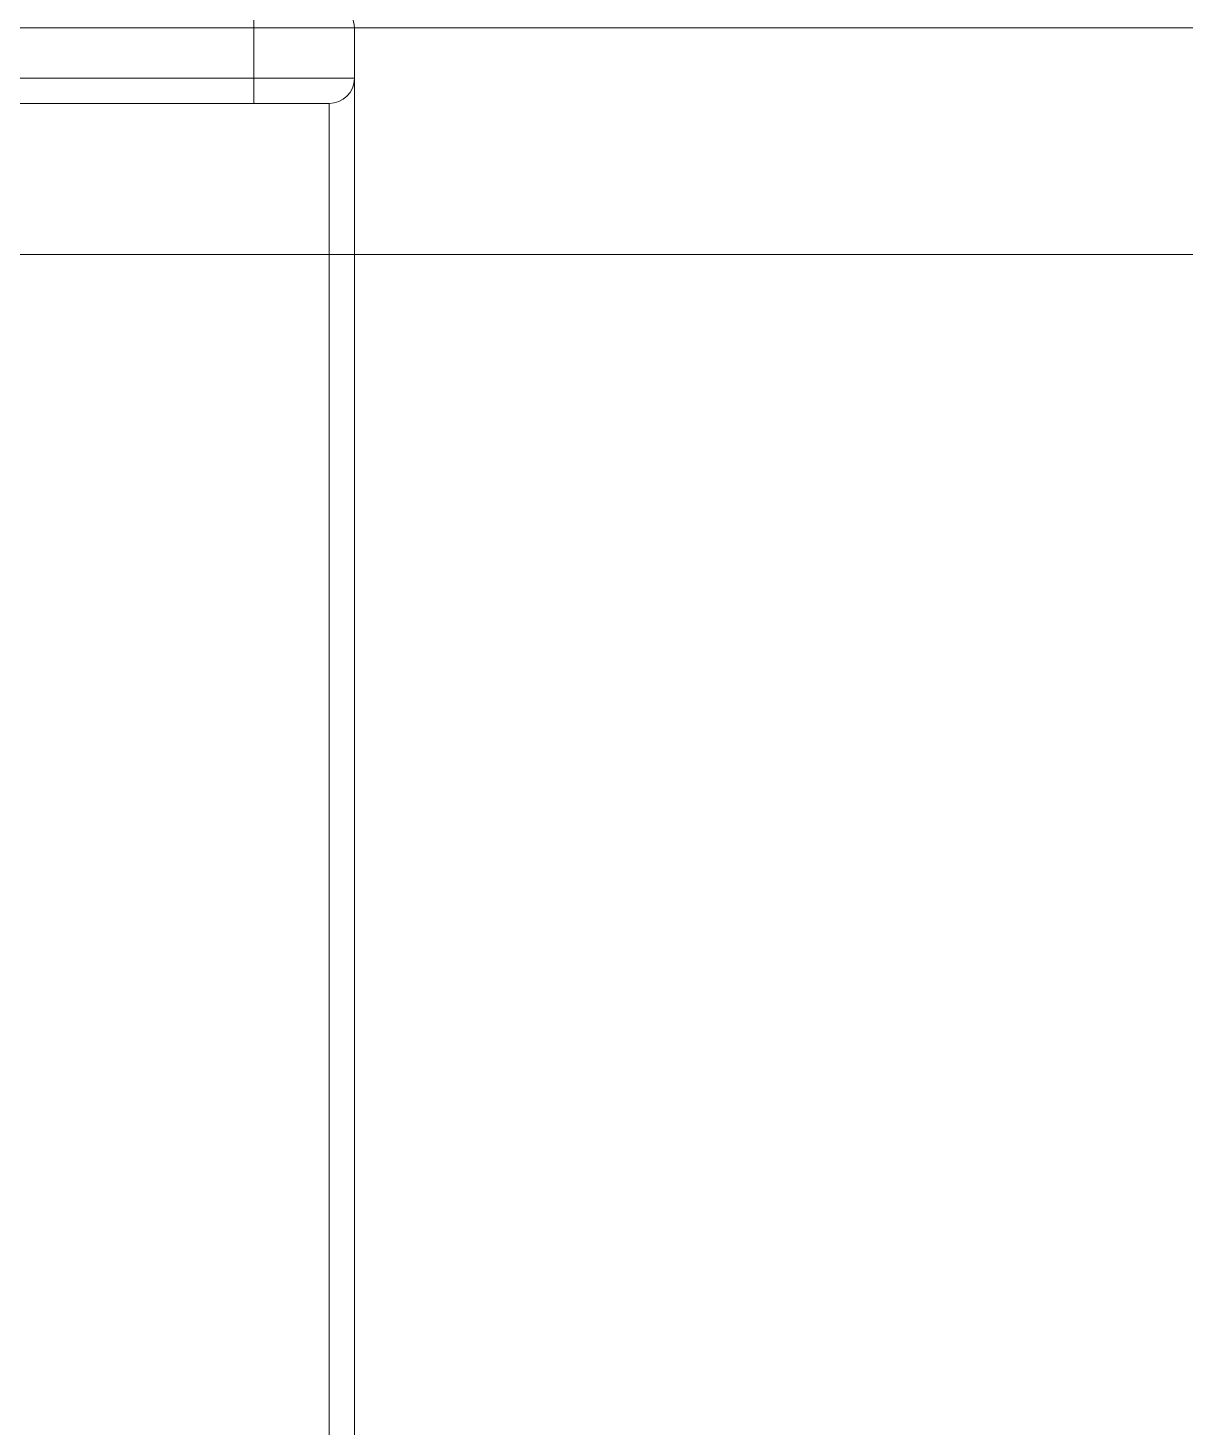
# Model space of a CAD drawing. Header units: millimetres. Extents: x 409 to 1151, y 1574 to 2099.
# Drawn here: x 609.8 to 633.01, y 1933.5 to 1961.55 of the extents above; entities that cross this region are included whole.
import ezdxf

# ---------------------------------------------------------------- set-up
doc = ezdxf.new("R2010")
doc.units = ezdxf.units.MM
doc.layers.add('core', color=7, linetype='Continuous', lineweight=20)

msp = doc.modelspace()

# ---------------------------------------------------------------- linework, layer by layer
at = {"layer": 'core', "linetype": 'Continuous'}
for p, q in [((614.327, 1962.056), (614.327, 1961.552)), ((614.327, 1961.552), (583.795, 1961.552)), ((614.327, 1960.543), (614.327, 1961.552)), ((616.345, 1961.552), (614.327, 1961.552)), ((616.345, 1961.552), (649.665, 1961.552)), ((616.345, 1961.552), (616.345, 1957.011)), ((616.345, 1961.552), (649.665, 1961.552)), ((614.327, 1960.543), (583.795, 1960.543)), ((614.327, 1960.038), (614.327, 1960.543)), ((616.345, 1960.543), (614.327, 1960.543)), ((581.777, 1960.038), (615.841, 1960.038)), ((615.841, 1960.038), (581.777, 1960.038)), ((615.841, 1960.038), (615.841, 1957.011)), ((615.841, 1957.011), (581.777, 1957.011)), ((616.345, 1957.011), (615.841, 1957.011)), ((615.841, 1906.561), (615.841, 1957.011)), ((616.345, 1957.011), (616.345, 1906.561)), ((616.345, 1957.011), (616.345, 1906.561)), ((616.345, 1957.011), (649.665, 1957.011))]:
    msp.add_line(p, q, dxfattribs=at)
for centre, start, end in [((615.841, 1961.552), 0, 90), ((615.841, 1960.543), 270, 360)]:
    msp.add_arc(centre, 0.504, start, end, dxfattribs=at)

doc.saveas('drawing.dxf')
